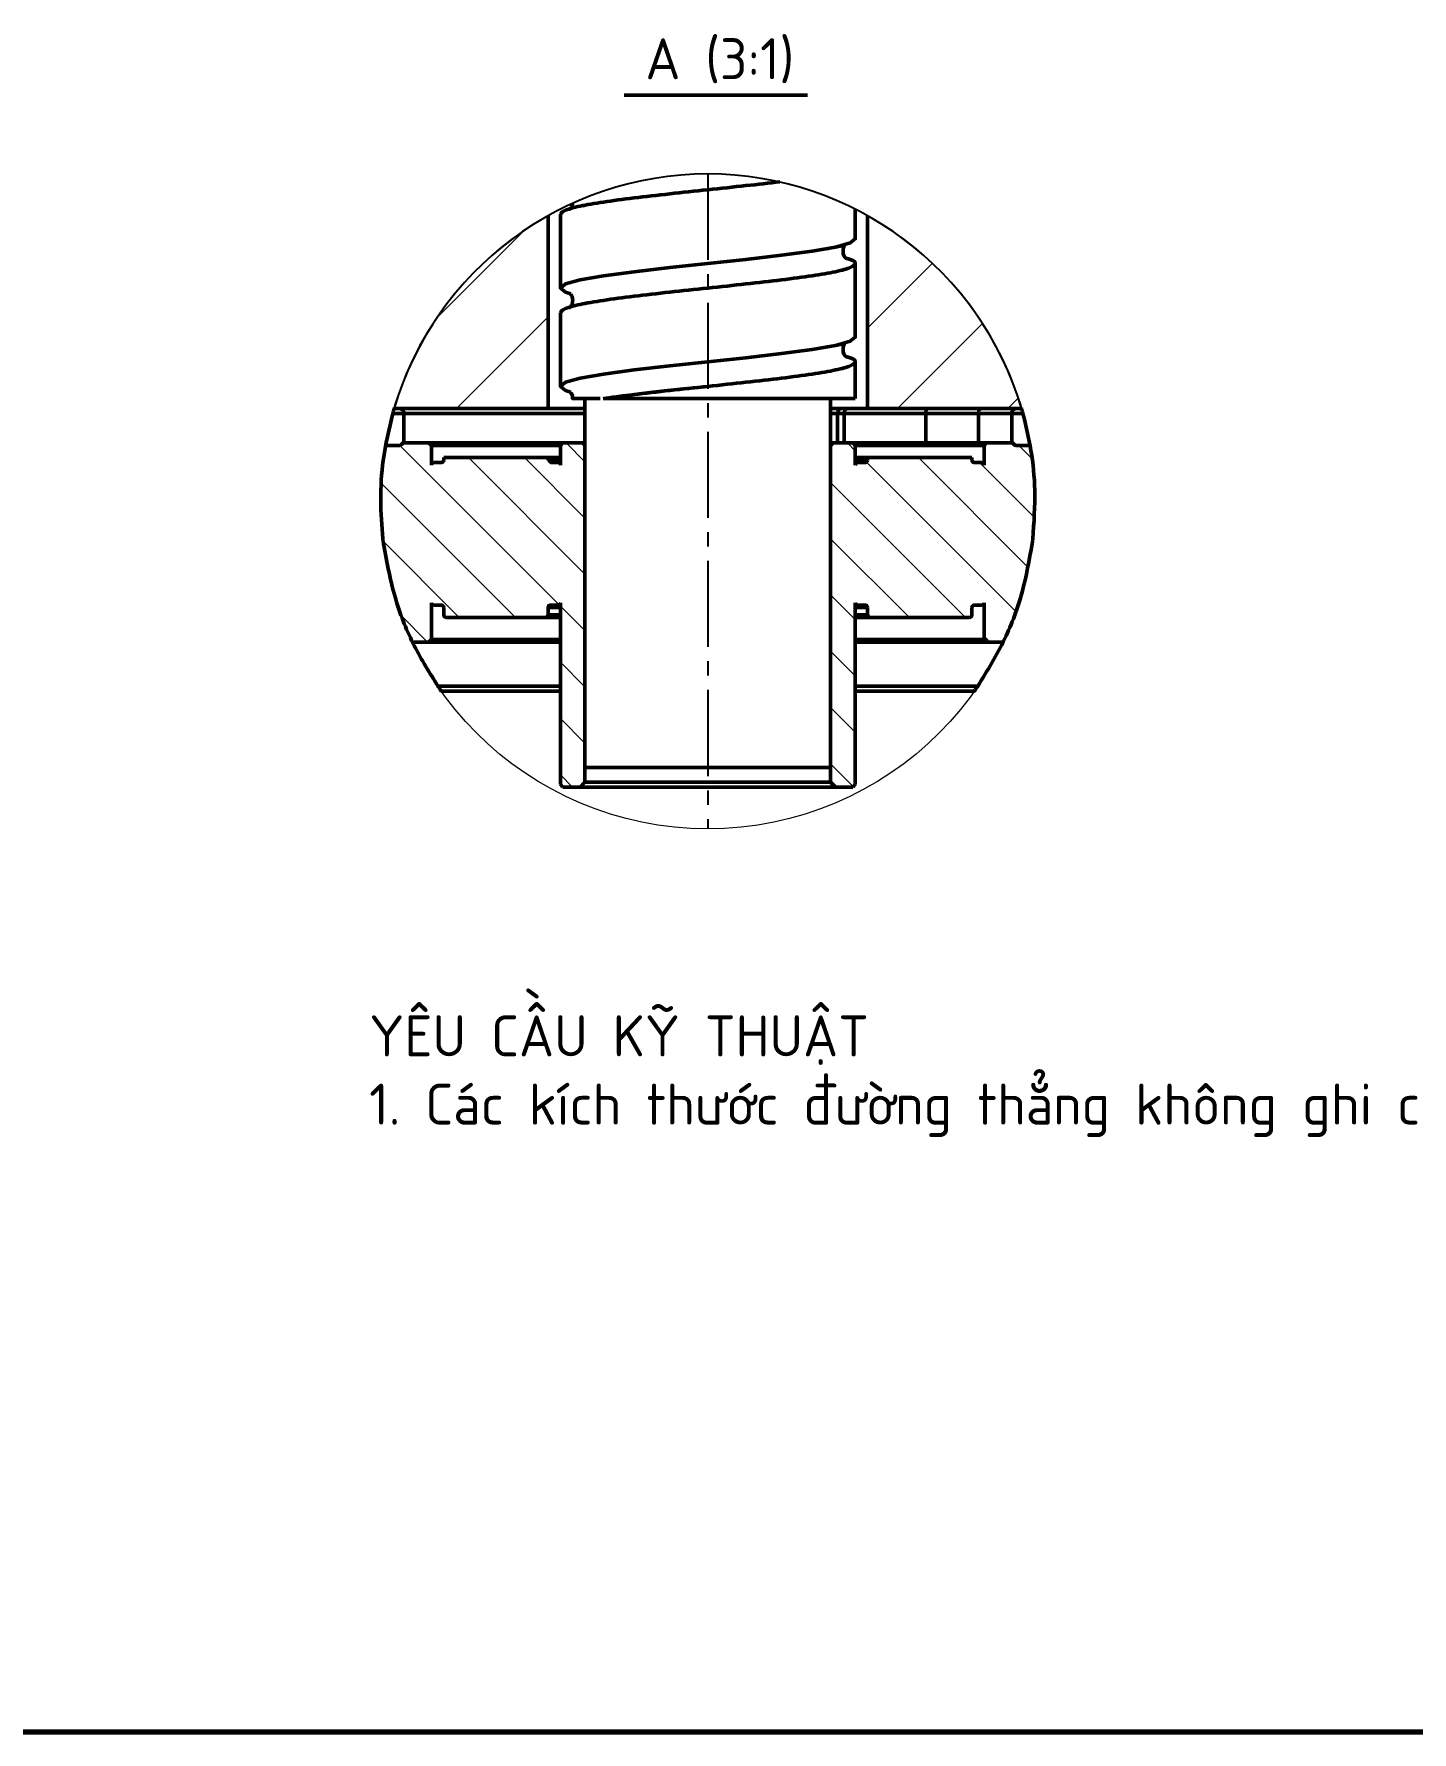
# Model space of a CAD drawing. Header units: millimetres. Extents: x 55 to 11032, y -227 to 3957.
# Drawn here: x 2516.1 to 2684.4, y 3116 to 3323.3 of the extents above; entities that cross this region are included whole.
import ezdxf

# ---------------------------------------------------------------- set-up
doc = ezdxf.new("R2010")
doc.units = ezdxf.units.MM
doc.header["$LTSCALE"] = 0.7
doc.linetypes.add('CENTER2', pattern=[1.125, 0.75, -0.125, 0.125, -0.125])
doc.layers.get('0').update_dxf_attribs({"color": 255})
for name, color, linetype, lineweight in [('AM_5', 10, 'Continuous', 25), ('CON', 7, 'Continuous', 50), ('KHUNGBV', 5, 'Continuous', 70), ('TEXT', 7, 'Continuous', 25)]:
    doc.layers.add(name, color=color, linetype=linetype, lineweight=lineweight)
doc.styles.add('TCVN-7284', font='tcvn+7284-2003r.ttf')
doc.styles.add('TCVN7824', font='tcvn+7284-2003r.ttf', dxfattribs={"height": 3.5})
pattern_1 = [(45, (-8510.971, -6979.356), (-6.735192, 6.735192), [])]
pattern_2 = [(135, (-8510.971, -6979.3564), (-3.434948, -3.434948), [])]

# ---------------------------------------------------------------- blocks, each defined once
blk = doc.blocks.new('dfhjd')
at = {"layer": 'KHUNGBV', "color": 9, "ltscale": 5}
blk.add_line((7718.44, 2639.71), (6559.44, 2639.71), dxfattribs=at)
blk = doc.blocks.new('*U939')
at = {"layer": 'AM_5', "color": 0, "linetype": 'CENTER2', "ltscale": 20, "transparency": 16777216}
blk.add_line((0, 39.97), (0, -39.97), dxfattribs=at)

msp = doc.modelspace()

# ---------------------------------------------------------------- hatches: boundary and pattern name
at = {"linetype": 'Continuous', "lineweight": 18}
h = msp.add_hatch(dxfattribs=at)
h.set_pattern_fill('ANSI31', color=92, scale=3, style=0)
h.set_pattern_definition(pattern_1)
edge = h.paths.add_edge_path(flags=0)
edge.add_line((2578.862, 3277.582), (2578.862, 3301.119))
edge.add_arc((2598.362, 3266.257), 39.946, 119.21991, 163.53021)
edge.add_line((2560.056, 3277.582), (2578.862, 3277.582))
h = msp.add_hatch(dxfattribs=at)
h.set_pattern_fill('ANSI31', color=92, scale=3, style=0)
h.set_pattern_definition(pattern_1)
edge = h.paths.add_edge_path(flags=0)
edge.add_arc((2598.362, 3266.257), 39.946, 16.46979, 60.78009)
edge.add_line((2617.862, 3301.119), (2617.862, 3277.582))
edge.add_line((2617.862, 3277.582), (2636.669, 3277.582))
h = msp.add_hatch(dxfattribs=at)
h.set_pattern_fill('ANSI31', color=70, scale=1.53, angle=90, style=0)
h.set_pattern_definition(pattern_2)
edge = h.paths.add_edge_path(flags=0)
edge.add_line((2564.312, 3249.082), (2564.612, 3249.382))
edge.add_line((2564.612, 3249.382), (2564.612, 3253.882))
edge.add_arc((2564.912, 3253.882), 0.3, 180, 270)
edge.add_line((2564.912, 3253.582), (2565.812, 3253.582))
edge.add_arc((2565.812, 3253.282), 0.3, 0, 90, ccw=False)
edge.add_line((2566.112, 3253.282), (2566.112, 3252.382))
edge.add_arc((2566.412, 3252.382), 0.3, 180, 270)
edge.add_line((2566.412, 3252.082), (2578.562, 3252.082))
edge.add_arc((2578.562, 3252.382), 0.3, 270, 360)
edge.add_line((2578.862, 3252.382), (2578.862, 3253.282))
edge.add_arc((2579.162, 3253.282), 0.3, 90, 180, ccw=False)
edge.add_line((2579.162, 3253.582), (2580.062, 3253.582))
edge.add_arc((2580.062, 3253.882), 0.3, 270, 360)
edge.add_line((2580.362, 3253.882), (2580.362, 3231.682))
edge.add_line((2580.362, 3231.682), (2580.662, 3231.382))
edge.add_line((2580.662, 3231.382), (2582.762, 3231.382))
edge.add_line((2582.762, 3231.382), (2583.362, 3231.982))
edge.add_line((2583.362, 3231.982), (2583.362, 3273.082))
edge.add_line((2583.362, 3273.082), (2583.062, 3273.382))
edge.add_line((2583.062, 3273.382), (2580.662, 3273.382))
edge.add_line((2580.662, 3273.382), (2580.362, 3273.082))
edge.add_line((2580.362, 3273.082), (2580.362, 3270.682))
edge.add_arc((2580.062, 3270.682), 0.3, 360, 450)
edge.add_line((2580.062, 3270.982), (2579.162, 3270.982))
edge.add_arc((2579.162, 3271.282), 0.3, 180, 270, ccw=False)
edge.add_line((2578.862, 3271.282), (2578.862, 3271.582))
edge.add_line((2578.862, 3271.582), (2566.112, 3271.582))
edge.add_line((2566.112, 3271.582), (2566.112, 3271.282))
edge.add_arc((2565.812, 3271.282), 0.3, 270, 360, ccw=False)
edge.add_line((2565.812, 3270.982), (2564.912, 3270.982))
edge.add_arc((2564.912, 3270.682), 0.3, 90, 180)
edge.add_line((2564.612, 3270.682), (2564.612, 3273.082))
edge.add_line((2564.612, 3273.082), (2564.312, 3273.382))
edge.add_line((2564.312, 3273.382), (2561.162, 3273.382))
edge.add_line((2561.162, 3273.382), (2560.95, 3273.169))
edge.add_arc((2560.738, 3273.382), 0.3, 270, 315, ccw=False)
edge.add_line((2560.738, 3273.082), (2559.004, 3273.082))
edge.add_arc((2598.362, 3266.257), 39.946, 170.16237, 205.46497)
edge.add_line((2562.298, 3249.082), (2564.312, 3249.082))
h = msp.add_hatch(dxfattribs=at)
h.set_pattern_fill('ANSI31', color=70, scale=1.53, angle=90, style=0)
h.set_pattern_definition(pattern_2)
edge = h.paths.add_edge_path(flags=0)
edge.add_arc((2598.362, 3266.257), 39.946, 334.53503, 369.83763)
edge.add_line((2637.721, 3273.082), (2635.987, 3273.082))
edge.add_arc((2635.987, 3273.382), 0.3, 225, 270, ccw=False)
edge.add_line((2635.775, 3273.169), (2635.562, 3273.382))
edge.add_line((2635.562, 3273.382), (2632.412, 3273.382))
edge.add_line((2632.412, 3273.382), (2632.112, 3273.082))
edge.add_line((2632.112, 3273.082), (2632.112, 3270.682))
edge.add_arc((2631.812, 3270.682), 0.3, 0, 90)
edge.add_line((2631.812, 3270.982), (2630.912, 3270.982))
edge.add_arc((2630.912, 3271.282), 0.3, 180, 270, ccw=False)
edge.add_line((2630.612, 3271.282), (2630.612, 3271.582))
edge.add_line((2630.612, 3271.582), (2617.862, 3271.582))
edge.add_line((2617.862, 3271.582), (2617.862, 3271.282))
edge.add_arc((2617.562, 3271.282), 0.3, 270, 360, ccw=False)
edge.add_line((2617.562, 3270.982), (2616.662, 3270.982))
edge.add_arc((2616.662, 3270.682), 0.3, 90, 180)
edge.add_line((2616.362, 3270.682), (2616.362, 3273.082))
edge.add_line((2616.362, 3273.082), (2616.062, 3273.382))
edge.add_line((2616.062, 3273.382), (2613.662, 3273.382))
edge.add_line((2613.662, 3273.382), (2613.362, 3273.082))
edge.add_line((2613.362, 3273.082), (2613.362, 3231.982))
edge.add_line((2613.362, 3231.982), (2613.962, 3231.382))
edge.add_line((2613.962, 3231.382), (2616.062, 3231.382))
edge.add_line((2616.062, 3231.382), (2616.362, 3231.682))
edge.add_line((2616.362, 3231.682), (2616.362, 3253.882))
edge.add_arc((2616.662, 3253.882), 0.3, 180, 270)
edge.add_line((2616.662, 3253.582), (2617.562, 3253.582))
edge.add_arc((2617.562, 3253.282), 0.3, 0, 90, ccw=False)
edge.add_line((2617.862, 3253.282), (2617.862, 3252.382))
edge.add_arc((2618.162, 3252.382), 0.3, 180, 270)
edge.add_line((2618.162, 3252.082), (2630.312, 3252.082))
edge.add_arc((2630.312, 3252.382), 0.3, 270, 360)
edge.add_line((2630.612, 3252.382), (2630.612, 3253.282))
edge.add_arc((2630.912, 3253.282), 0.3, 90, 180, ccw=False)
edge.add_line((2630.912, 3253.582), (2631.812, 3253.582))
edge.add_arc((2631.812, 3253.882), 0.3, 270, 360)
edge.add_line((2632.112, 3253.882), (2632.112, 3249.382))
edge.add_line((2632.112, 3249.382), (2632.412, 3249.082))
edge.add_line((2632.412, 3249.082), (2634.427, 3249.082))

# ---------------------------------------------------------------- linework, layer by layer
at = {"color": 7, "linetype": 'Continuous', "lineweight": 18}
msp.add_circle((2598.362, 3266.257), 39.974, dxfattribs=at)
at = {"color": 7, "linetype": 'Continuous', "lineweight": 25}
for centre, radius, start, end in [((2598.362, 3266.257), 39.946, 16.46979, 163.53021), ((2579.162, 3271.282), 0.3, 180, 270), ((2580.062, 3270.682), 0.3, 0, 90)]:
    msp.add_arc(centre, radius, start, end, dxfattribs=at)
at = {"layer": 'CON', "ltscale": 0.2}
msp.add_line((2588.145, 3315.823), (2610.544, 3315.823), dxfattribs=at)
at = {"layer": 'CON', "color": 7, "linetype": 'Continuous'}
for p, q in [((2583.093, 3302.337), (2583.709, 3302.46)), ((2616.362, 3298.282), (2616.362, 3301.949)), ((2578.862, 3301.119), (2578.862, 3277.582)), ((2580.362, 3301.282), (2580.362, 3292.282)), ((2617.862, 3277.582), (2617.862, 3301.119)), ((2616.362, 3286.282), (2616.362, 3295.282)), ((2580.362, 3289.282), (2580.362, 3280.282)), ((2583.093, 3290.337), (2583.709, 3290.46)), ((2616.362, 3278.782), (2616.362, 3283.282)), ((2583.362, 3278.782), (2583.362, 3233.782)), ((2616.362, 3278.782), (2585.634, 3278.782)), ((2616.362, 3278.782), (2613.362, 3278.782)), ((2613.362, 3233.782), (2613.362, 3278.782)), ((2616.362, 3278.782), (2613.362, 3278.782)), ((2559.883, 3276.982), (2559.854, 3276.982)), ((2560.026, 3277.582), (2560.056, 3277.582)), ((2578.862, 3277.582), (2560.056, 3277.582)), ((2583.362, 3277.582), (2578.862, 3277.582)), ((2617.862, 3277.582), (2613.362, 3277.582)), ((2614.214, 3273.382), (2614.214, 3276.982)), ((2615.012, 3276.982), (2614.214, 3276.982)), ((2615.012, 3273.382), (2615.012, 3276.982)), ((2624.966, 3276.982), (2615.012, 3276.982)), ((2636.669, 3277.582), (2617.862, 3277.582)), ((2624.966, 3273.382), (2624.966, 3276.982)), ((2631.415, 3276.982), (2624.966, 3276.982)), ((2635.476, 3276.982), (2631.415, 3276.982)), ((2631.415, 3273.382), (2631.415, 3276.982)), ((2636.801, 3276.982), (2635.476, 3276.982)), ((2636.669, 3277.582), (2636.699, 3277.582)), ((2636.871, 3276.982), (2636.841, 3276.982)), ((2559.004, 3273.082), (2560.738, 3273.082)), ((2560.95, 3273.169), (2561.162, 3273.382)), ((2561.162, 3273.382), (2564.312, 3273.382)), ((2564.312, 3273.382), (2564.612, 3273.082)), ((2564.312, 3273.382), (2580.662, 3273.382)), ((2564.612, 3273.082), (2564.612, 3270.682)), ((2580.362, 3273.082), (2564.612, 3273.082)), ((2580.362, 3273.082), (2580.662, 3273.382)), ((2580.362, 3270.682), (2580.362, 3273.082)), ((2580.662, 3273.382), (2583.062, 3273.382)), ((2583.062, 3273.382), (2583.362, 3273.082)), ((2583.062, 3273.382), (2583.362, 3273.382)), ((2583.362, 3231.982), (2583.362, 3273.082)), ((2613.362, 3273.082), (2613.662, 3273.382)), ((2613.362, 3273.382), (2613.662, 3273.382)), ((2613.362, 3273.082), (2613.362, 3231.982)), ((2613.662, 3273.382), (2616.062, 3273.382)), ((2616.062, 3273.382), (2632.412, 3273.382)), ((2616.062, 3273.382), (2616.362, 3273.082)), ((2632.112, 3273.082), (2616.362, 3273.082)), ((2616.362, 3273.082), (2616.362, 3270.682)), ((2632.112, 3273.082), (2632.412, 3273.382)), ((2632.112, 3270.682), (2632.112, 3273.082)), ((2632.412, 3273.382), (2635.562, 3273.382)), ((2635.562, 3273.382), (2635.775, 3273.169)), ((2635.987, 3273.082), (2637.721, 3273.082)), ((2564.912, 3270.982), (2565.812, 3270.982)), ((2566.112, 3271.282), (2566.112, 3271.582)), ((2566.112, 3271.582), (2578.862, 3271.582)), ((2578.862, 3271.282), (2578.862, 3271.582)), ((2580.362, 3271.582), (2578.862, 3271.582)), ((2579.162, 3270.982), (2580.062, 3270.982)), ((2580.062, 3270.982), (2580.362, 3270.982)), ((2617.862, 3271.582), (2616.362, 3271.582)), ((2616.362, 3270.982), (2616.662, 3270.982)), ((2616.662, 3270.982), (2617.562, 3270.982)), ((2617.862, 3271.582), (2617.862, 3271.282)), ((2617.862, 3271.582), (2630.612, 3271.582)), ((2630.612, 3271.582), (2630.612, 3271.282)), ((2630.912, 3270.982), (2631.812, 3270.982)), ((2558.651, 3261.682), (2558.68, 3261.682)), ((2558.753, 3261.082), (2558.725, 3261.082)), ((2638, 3261.082), (2637.971, 3261.082)), ((2638.045, 3261.682), (2638.074, 3261.682)), ((2564.612, 3253.882), (2564.612, 3249.382)), ((2580.362, 3231.682), (2580.362, 3253.882)), ((2616.362, 3253.882), (2616.362, 3231.682)), ((2632.112, 3249.382), (2632.112, 3253.882)), ((2565.812, 3253.582), (2564.912, 3253.582)), ((2566.112, 3252.382), (2566.112, 3253.282)), ((2566.412, 3252.082), (2578.562, 3252.082)), ((2580.362, 3252.082), (2578.562, 3252.082)), ((2578.862, 3252.382), (2578.862, 3253.282)), ((2580.062, 3253.582), (2579.162, 3253.582)), ((2580.362, 3253.582), (2580.062, 3253.582)), ((2616.662, 3253.582), (2616.362, 3253.582)), ((2618.162, 3252.082), (2616.362, 3252.082)), ((2617.562, 3253.582), (2616.662, 3253.582)), ((2617.862, 3253.282), (2617.862, 3252.382)), ((2618.162, 3252.082), (2630.312, 3252.082)), ((2630.612, 3253.282), (2630.612, 3252.382)), ((2631.812, 3253.582), (2630.912, 3253.582)), ((2564.312, 3249.082), (2562.298, 3249.082)), ((2564.612, 3249.382), (2564.312, 3249.082)), ((2580.362, 3249.082), (2564.312, 3249.082)), ((2564.612, 3249.382), (2580.362, 3249.382)), ((2616.362, 3249.382), (2632.112, 3249.382)), ((2632.412, 3249.082), (2616.362, 3249.082)), ((2632.412, 3249.082), (2632.112, 3249.382)), ((2634.427, 3249.082), (2632.412, 3249.082)), ((2565.373, 3243.682), (2565.408, 3243.682)), ((2631.317, 3243.682), (2631.352, 3243.682)), ((2565.827, 3243.082), (2565.792, 3243.082)), ((2580.362, 3243.082), (2565.827, 3243.082)), ((2630.898, 3243.082), (2616.362, 3243.082)), ((2630.933, 3243.082), (2630.898, 3243.082)), ((2613.362, 3233.782), (2583.362, 3233.782)), ((2580.662, 3231.382), (2580.362, 3231.682)), ((2580.662, 3231.382), (2582.762, 3231.382)), ((2583.362, 3231.982), (2582.762, 3231.382)), ((2613.962, 3231.382), (2582.762, 3231.382)), ((2583.362, 3231.982), (2613.362, 3231.982)), ((2613.962, 3231.382), (2613.362, 3231.982)), ((2613.962, 3231.382), (2616.062, 3231.382)), ((2616.362, 3231.682), (2616.062, 3231.382))]:
    msp.add_line(p, q, dxfattribs=at)
at = {"layer": 'CON', "color": 8, "linetype": 'Continuous'}
for p, q in [((2561.249, 3276.982), (2560.046, 3276.982)), ((2561.249, 3273.382), (2561.249, 3276.982)), ((2583.362, 3276.982), (2561.249, 3276.982)), ((2614.214, 3276.982), (2613.362, 3276.982)), ((2635.476, 3273.382), (2635.476, 3276.982)), ((2578.862, 3271.282), (2580.362, 3271.282)), ((2616.362, 3271.282), (2617.862, 3271.282)), ((2580.362, 3253.282), (2578.862, 3253.282)), ((2578.862, 3252.382), (2580.362, 3252.382)), ((2617.862, 3253.282), (2616.362, 3253.282)), ((2616.362, 3252.382), (2617.862, 3252.382)), ((2565.373, 3243.682), (2580.362, 3243.682)), ((2616.362, 3243.682), (2631.352, 3243.682))]:
    msp.add_line(p, q, dxfattribs=at)
at = {"layer": 'CON', "color": 7, "linetype": 'Continuous', "flags": 128}
for points in [[(2581.653, 3291.593), (2580.976, 3291.782), (2580.362, 3292.282), (2580.976, 3292.782), (2582.774, 3293.282), (2585.634, 3293.782), (2589.362, 3294.282), (2593.704, 3294.782), (2598.362, 3295.282), (2603.021, 3295.782), (2607.362, 3296.282), (2611.09, 3296.782), (2613.951, 3297.282), (2615.749, 3297.782), (2616.362, 3298.282), (2616.362, 3298.282)], [(2581.653, 3279.593), (2580.976, 3279.782), (2580.362, 3280.282), (2580.976, 3280.782), (2582.774, 3281.282), (2585.634, 3281.782), (2589.362, 3282.282), (2593.704, 3282.782), (2598.362, 3283.282), (2603.021, 3283.782), (2607.362, 3284.282), (2611.09, 3284.782), (2613.951, 3285.282), (2615.749, 3285.782), (2616.362, 3286.282), (2616.362, 3286.282)]]:
    msp.add_lwpolyline(points, dxfattribs=at)
at = {"layer": 'CON', "color": 7, "linetype": 'Continuous'}
for centre, radius, start, end in [((2560.696, 3277.03), 0.555, 355.04245, 83.98546), ((2636.029, 3277.03), 0.555, 96.01454, 184.95755), ((2560.738, 3273.382), 0.3, 270, 315), ((2635.987, 3273.382), 0.3, 225, 270), ((2564.912, 3270.682), 0.3, 90, 180), ((2565.812, 3271.282), 0.3, 270, 360), ((2616.662, 3270.682), 0.3, 90, 180), ((2617.562, 3271.282), 0.3, 270, 0), ((2630.912, 3271.282), 0.3, 180, 270), ((2631.812, 3270.682), 0.3, 0, 90), ((2564.912, 3253.882), 0.3, 180, 270), ((2580.062, 3253.882), 0.3, 270, 0), ((2616.662, 3253.882), 0.3, 180, 270), ((2631.812, 3253.882), 0.3, 270, 0), ((2565.812, 3253.282), 0.3, 0, 90), ((2566.412, 3252.382), 0.3, 180, 270), ((2578.562, 3252.382), 0.3, 270, 0), ((2579.162, 3253.282), 0.3, 90, 180), ((2617.562, 3253.282), 0.3, 0, 90), ((2618.162, 3252.382), 0.3, 180, 270), ((2630.312, 3252.382), 0.3, 270, 0), ((2630.912, 3253.282), 0.3, 90, 180)]:
    msp.add_arc(centre, radius, start, end, dxfattribs=at)
for points, knots in [([(2580.362, 3301.282), (2580.482, 3301.448), (2580.721, 3301.782), (2582.61, 3302.282), (2585.484, 3302.782), (2589.26, 3303.282), (2593.65, 3303.782), (2598.362, 3304.282), (2602.99, 3304.773), (2605.844, 3305.097), (2607.142, 3305.255)], [0, 0, 0, 0, 0.07514663, 0.15029326, 0.2254399, 0.30058653, 0.37573316, 0.45087979, 0.52602642, 0.5971234, 0.5971234, 0.5971234, 0.5971234]), ([(2581.85, 3302.661), (2581.839, 3302.544), (2581.781, 3302.267), (2581.614, 3302.013), (2581.471, 3301.887), (2581.509, 3301.906), (2581.526, 3301.914)], [0.58369464, 0.58369464, 0.58369464, 0.58369464, 0.68777339, 0.83139132, 0.92538843, 1, 1, 1, 1]), ([(2615.226, 3295.902), (2615.224, 3295.905), (2615.218, 3295.913), (2614.869, 3296.288), (2614.849, 3297.055), (2615.02, 3297.401), (2615.063, 3297.502), (2614.974, 3297.514), (2614.632, 3297.436), (2614, 3297.285), (2613.299, 3297.154), (2612.951, 3297.088)], [0, 0, 0, 0, 0.0520427, 0.1413394, 0.2754178, 0.3421553, 0.4283737, 0.5389072, 0.6747949, 0.8386068, 1, 1, 1, 1]), ([(2580.362, 3289.282), (2580.482, 3289.448), (2580.721, 3289.782), (2582.61, 3290.282), (2585.484, 3290.782), (2589.26, 3291.282), (2593.65, 3291.782), (2598.362, 3292.282), (2603.075, 3292.782), (2607.466, 3293.282), (2611.238, 3293.782), (2614.126, 3294.282), (2615.963, 3294.782), (2616.517, 3295.282), (2616.229, 3295.666), (2615.393, 3295.884), (2615.196, 3295.935)], [0, 0, 0, 0, 0.07514663, 0.15029326, 0.2254399, 0.30058653, 0.37573316, 0.45087979, 0.52602642, 0.60117306, 0.67631969, 0.75146632, 0.82661295, 0.90175958, 0.97690622, 1, 1, 1, 1]), ([(2581.665, 3291.542), (2581.652, 3291.537), (2581.628, 3291.527), (2581.904, 3291.036), (2581.825, 3290.334), (2581.614, 3290.013), (2581.471, 3289.887), (2581.509, 3289.906), (2581.526, 3289.914)], [0, 0, 0, 0, 0.2741041, 0.4927981, 0.6877734, 0.8313913, 0.9253884, 1, 1, 1, 1]), ([(2615.226, 3283.902), (2615.224, 3283.905), (2615.218, 3283.913), (2614.869, 3284.288), (2614.849, 3285.055), (2615.02, 3285.401), (2615.063, 3285.502), (2614.974, 3285.514), (2614.632, 3285.436), (2614, 3285.285), (2613.299, 3285.154), (2612.951, 3285.088)], [0, 0, 0, 0, 0.0520427, 0.1413394, 0.2754178, 0.3421553, 0.4283737, 0.5389072, 0.6747949, 0.8386068, 1, 1, 1, 1]), ([(2585.634, 3278.782), (2586.83, 3278.948), (2589.22, 3279.282), (2593.661, 3279.782), (2598.36, 3280.282), (2603.076, 3280.782), (2607.465, 3281.282), (2611.238, 3281.782), (2614.126, 3282.282), (2615.963, 3282.782), (2616.517, 3283.282), (2616.229, 3283.666), (2615.393, 3283.884), (2615.196, 3283.935)], [0, 0, 0, 0, 0.0970185, 0.1940369, 0.2910554, 0.3880739, 0.4850923, 0.5821108, 0.6791293, 0.7761477, 0.8731662, 0.9701846, 1, 1, 1, 1]), ([(2581.665, 3279.542), (2581.645, 3279.536), (2581.61, 3279.525), (2581.885, 3279.141), (2581.84, 3278.84), (2581.83, 3278.78)], [0, 0, 0, 0, 0.5008992, 0.9005417, 1, 1, 1, 1]), ([(2585.204, 3278.782), (2585.137, 3278.782), (2584.409, 3278.782), (2583.12, 3278.782), (2582.157, 3278.782), (2581.774, 3278.782), (2581.871, 3278.782), (2581.874, 3278.782)], [0, 0, 0, 0, 0.0373555, 0.4069177, 0.6932943, 0.988202, 1, 1, 1, 1]), ([(2585.575, 3278.775), (2586.104, 3278.851), (2587.262, 3279.018), (2589.411, 3279.295), (2591.112, 3279.492), (2591.987, 3279.593)], [0, 0, 0, 0, 0.2893418, 0.6345278, 1, 1, 1, 1]), ([(2591.987, 3279.593), (2592.003, 3279.595), (2592.949, 3279.707), (2595.102, 3279.929), (2597.258, 3280.162), (2598.377, 3280.283)], [0, 0, 0, 0, 0.0081509, 0.4853328, 1, 1, 1, 1]), ([(2558.68, 3261.682), (2558.555, 3263.249), (2558.301, 3266.435), (2558.639, 3271.656), (2559.442, 3275.091), (2559.883, 3276.982)], [0, 0, 0, 0, 0.3035064, 0.6166942, 1, 1, 1, 1]), ([(2560.056, 3277.582), (2560.054, 3277.576), (2560.051, 3277.566), (2560.026, 3277.481), (2559.993, 3277.367), (2559.956, 3277.237), (2559.918, 3277.104), (2559.894, 3277.02), (2559.883, 3276.982)], [0, 0, 0, 0, 0.2531255, 0.4614741, 0.6198836, 0.7533303, 0.887051, 1, 1, 1, 1]), ([(2614.754, 3277.582), (2614.751, 3277.582), (2614.688, 3277.581), (2614.568, 3277.557), (2614.415, 3277.462), (2614.303, 3277.327), (2614.228, 3277.164), (2614.219, 3277.042), (2614.214, 3276.982)], [0, 0, 0, 0, 0.0089859, 0.2414976, 0.4542617, 0.6424534, 0.8210402, 1, 1, 1, 1]), ([(2615.556, 3277.582), (2615.554, 3277.582), (2615.492, 3277.581), (2615.374, 3277.558), (2615.221, 3277.467), (2615.105, 3277.331), (2615.027, 3277.166), (2615.017, 3277.043), (2615.012, 3276.982)], [0, 0, 0, 0, 0.0092555, 0.2292635, 0.4428901, 0.6343902, 0.8170261, 1, 1, 1, 1]), ([(2625.189, 3277.582), (2625.188, 3277.582), (2625.167, 3277.581), (2625.122, 3277.563), (2625.06, 3277.483), (2625.007, 3277.347), (2624.972, 3277.174), (2624.968, 3277.046), (2624.966, 3276.982)], [0, 0, 0, 0, 0.0108229, 0.1860203, 0.4013477, 0.6044052, 0.802106, 1, 1, 1, 1]), ([(2631.677, 3277.582), (2631.675, 3277.582), (2631.649, 3277.581), (2631.595, 3277.561), (2631.522, 3277.477), (2631.462, 3277.341), (2631.423, 3277.171), (2631.418, 3277.045), (2631.415, 3276.982)], [0, 0, 0, 0, 0.0101122, 0.2010636, 0.4160241, 0.6150882, 0.8074205, 1, 1, 1, 1]), ([(2636.841, 3276.982), (2636.832, 3277.017), (2636.808, 3277.1), (2636.771, 3277.231), (2636.736, 3277.355), (2636.703, 3277.467), (2636.675, 3277.562), (2636.671, 3277.575), (2636.669, 3277.582)], [0, 0, 0, 0, 0.1035302, 0.2433427, 0.373483, 0.5069193, 0.7152813, 1, 1, 1, 1]), ([(2636.841, 3276.982), (2637.203, 3275.486), (2637.936, 3272.456), (2638.443, 3267.266), (2638.186, 3263.664), (2638.045, 3261.682)], [0, 0, 0, 0, 0.30471181, 0.61743762, 1, 1, 1, 1]), ([(2558.68, 3261.682), (2558.685, 3261.633), (2558.696, 3261.537), (2558.714, 3261.391), (2558.732, 3261.249), (2558.748, 3261.123), (2558.753, 3261.083), (2558.753, 3261.082), (2558.753, 3261.082)], [0, 0, 0, 0, 0.1272577, 0.254922, 0.4137625, 0.6346359, 0.9552402, 1, 1, 1, 1]), ([(2565.408, 3243.682), (2564.402, 3245.294), (2562.37, 3248.552), (2560.01, 3254.33), (2559.19, 3258.735), (2558.753, 3261.082)], [0, 0, 0, 0, 0.3140166, 0.6346189, 1, 1, 1, 1]), ([(2637.971, 3261.082), (2637.616, 3259.085), (2636.89, 3255.014), (2634.672, 3249.137), (2632.483, 3245.578), (2631.317, 3243.682)], [0, 0, 0, 0, 0.31021165, 0.6325097, 1, 1, 1, 1]), ([(2637.971, 3261.082), (2637.972, 3261.089), (2637.974, 3261.103), (2637.988, 3261.207), (2638.004, 3261.338), (2638.022, 3261.484), (2638.036, 3261.602), (2638.044, 3261.667), (2638.045, 3261.682)], [0, 0, 0, 0, 0.2890701, 0.5168192, 0.6900719, 0.82567, 0.9619365, 1, 1, 1, 1]), ([(2565.408, 3243.682), (2565.412, 3243.675), (2565.452, 3243.616), (2565.526, 3243.509), (2565.625, 3243.367), (2565.705, 3243.253), (2565.765, 3243.168), (2565.81, 3243.105), (2565.825, 3243.083), (2565.826, 3243.082), (2565.827, 3243.082)], [0, 0, 0, 0, 0.0262987, 0.2222495, 0.3812126, 0.509814, 0.6387441, 0.7622462, 0.9472863, 1, 1, 1, 1]), ([(2630.898, 3243.082), (2630.898, 3243.082), (2630.899, 3243.083), (2630.913, 3243.102), (2630.959, 3243.168), (2631.024, 3243.259), (2631.106, 3243.376), (2631.208, 3243.523), (2631.278, 3243.625), (2631.317, 3243.682)], [0, 0, 0, 0, 0.0374573, 0.2250947, 0.3636087, 0.502917, 0.6265933, 0.7899391, 1, 1, 1, 1])]:
    msp.add_open_spline(points, degree=3, knots=knots, dxfattribs=at)

# ---------------------------------------------------------------- block references
at = {"layer": 'AM_5', "xscale": 0.75, "yscale": 0.75, "zscale": 0.75}
msp.add_blockref('dfhjd', (-2796.294, 1136.258), dxfattribs=at)
at = {"layer": 'AM_5', "linetype": 'CENTER2', "ltscale": 20}
msp.add_blockref('*U939', (2598.362, 3266.257), dxfattribs=at)

# ---------------------------------------------------------------- texts
at = {"layer": 'TEXT', "ltscale": 0.2, "insert": (2590.733, 3322.771), "char_height": 5, "attachment_point": 1, "style": 'TCVN7824'}
msp.add_mtext_dynamic_manual_height_columns('A (3:1)', width=20.65037, gutter_width=17.5, heights=[0], dxfattribs=at)
at = {"layer": 'TEXT', "ltscale": 0.7, "insert": (2557.015, 3203.512), "char_height": 5, "attachment_point": 1, "style": 'TCVN-7284'}
msp.add_mtext_dynamic_manual_height_columns('YÊU CẦU KỸ THUẬT\\P1. Các kích thước đường thẳng không ghi chú theo tiêu chuẩn DIN ISO 2768-mk.', width=273.12753, gutter_width=3444.182, heights=[41.727], dxfattribs=at)

doc.saveas('drawing.dxf')
